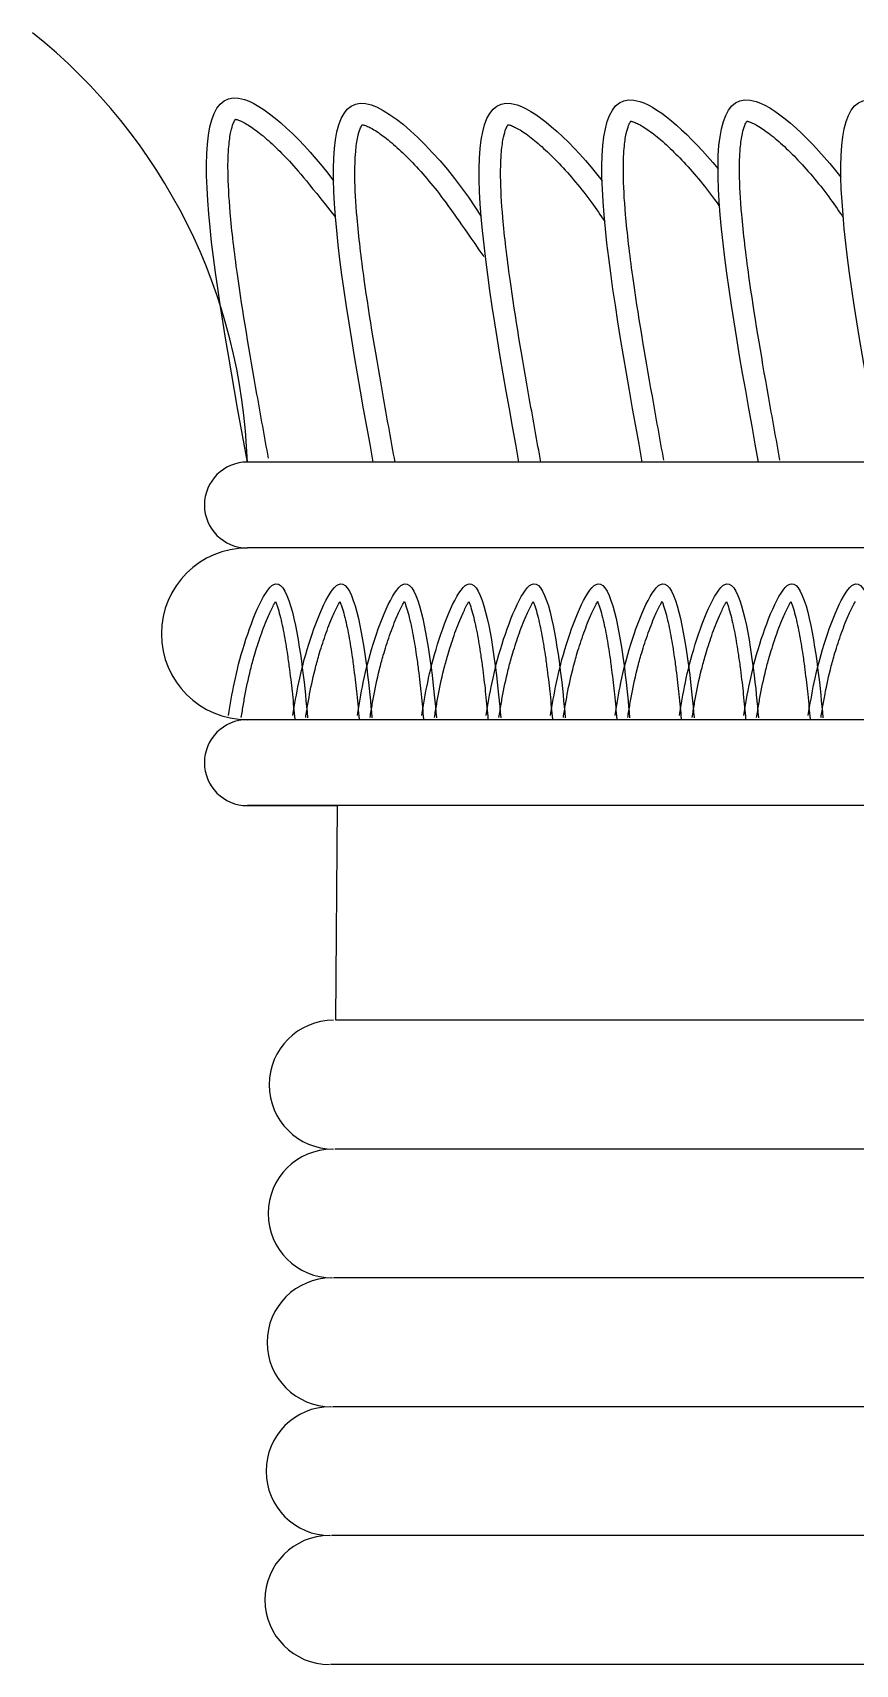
# Model space of a CAD drawing. Extents: x 15151 to 53333, y -36484 to -6005.
# Drawn here: x 43856.6 to 43969.3, y -11179.7 to -10956.3 of the extents above; entities that cross this region are included whole.
import ezdxf

# ---------------------------------------------------------------- set-up
doc = ezdxf.new("R2010")
doc.units = 0
doc.header["$MEASUREMENT"] = 0
doc.layers.add('3', color=3, linetype='CONTINUOUS')
doc.layers.add('4', color=4, linetype='CONTINUOUS')

# ---------------------------------------------------------------- blocks, each defined once
blk = doc.blocks.new('A$C79132812')
at = {"layer": '3'}
for p, q in [((649.76, 6018.54), (249.76, 6018.54)), ((649.76, 5998.54), (249.76, 5998.54)), ((649.76, 5958.54), (249.76, 5958.54)), ((649.76, 5938.54), (249.76, 5938.54)), ((629.66, 5888.54), (270.34, 5888.54)), ((629.91, 5858.54), (270.09, 5858.54)), ((630.15, 5828.54), (269.85, 5828.54)), ((630.4, 5798.54), (269.6, 5798.54)), ((630.65, 5768.54), (269.35, 5768.54)), ((630.89, 5738.54), (269.11, 5738.54))]:
    blk.add_line(p, q, dxfattribs=at)
for points, knots in [([(249.76, 6018.54), (241.63, 6063.33), (230.68, 6123.72), (262.87, 6093.33), (269.81, 6084.07)], [0, 0, 0, 0, 84.435446, 113.851354, 113.851354, 113.851354, 113.851354]), ([(279.07, 6018.54), (271.03, 6062.91), (259.76, 6126.09), (296.72, 6087.79), (304.21, 6075.71)], [0.789354, 0.789354, 0.789354, 0.789354, 84.435446, 121.164226, 121.164226, 121.164226, 121.164226]), ([(313.01, 6018.54), (304.97, 6062.91), (294.51, 6121.56), (325.61, 6092.77), (332.35, 6084.05)], [0.789354, 0.789354, 0.789354, 0.789354, 84.435446, 112.529313, 112.529313, 112.529313, 112.529313]), ([(341.73, 6018.54), (333.64, 6063.18), (323.15, 6121.36), (353, 6094.65), (359.35, 6086.83)], [0.283846, 0.283846, 0.283846, 0.283846, 84.435446, 110.374159, 110.374159, 110.374159, 110.374159]), ([(368.78, 6018.54), (360.68, 6063.18), (349.99, 6122.49), (381.23, 6093.57), (387.97, 6084.86)], [0.283846, 0.283846, 0.283846, 0.283846, 84.435446, 112.524108, 112.524108, 112.524108, 112.524108]), ([(397.37, 6018.54), (389.28, 6063.18), (377.55, 6128.22), (421.94, 6081.12), (429.54, 6062.43), (431.25, 6056.51)], [0.283846, 0.283846, 0.283846, 0.283846, 84.435446, 123.354252, 141.499175, 141.499175, 141.499175, 141.499175]), ([(254.68, 6019.43), (253.77, 6024.42), (252.87, 6029.41), (250.26, 6044.13), (248.66, 6053.65), (246.73, 6067.44), (246.15, 6072.28), (245.47, 6080.2), (245.29, 6083.44), (245.23, 6088.44), (245.29, 6090.37), (245.56, 6093.37), (245.72, 6094.53), (246.1, 6096.26), (246.29, 6096.9), (246.63, 6097.77), (246.78, 6098.05), (246.93, 6098.29), (246.96, 6098.33), (246.98, 6098.37)], [0, 0, 0, 0, 9.407699, 9.407699, 28.223096, 28.223096, 39.463325, 39.463325, 48.484756, 48.484756, 55.250939, 55.250939, 60.629219, 60.629219, 64.999953, 64.999953, 68.551696, 68.551696, 69.592514, 69.592514, 69.592514, 69.592514]), ([(246.98, 6098.37), (247.04, 6098.36), (247.12, 6098.34), (247.39, 6098.28), (247.64, 6098.2), (248.27, 6097.95), (248.64, 6097.77), (249.85, 6097.11), (250.8, 6096.5), (252.85, 6094.97), (253.96, 6094.06), (256.25, 6091.98), (257.44, 6090.81), (261.06, 6087.03), (263.52, 6084.13), (270.17, 6075.67)], [81.706157, 81.706157, 81.706157, 81.706157, 83.03985, 83.03985, 85.707235, 85.707235, 88.37462, 88.37462, 93.462016, 93.462016, 98.549411, 98.549411, 103.636807, 103.636807, 113.851354, 113.851354, 113.851354, 113.851354]), ([(284.15, 6018.54), (283.27, 6023.41), (282.39, 6028.27), (279.8, 6042.88), (278.2, 6052.39), (276.27, 6066.18), (275.69, 6071.03), (275.01, 6078.94), (274.83, 6082.18), (274.77, 6087.18), (274.84, 6089.12), (275.1, 6092.11), (275.26, 6093.27), (275.64, 6095), (275.83, 6095.64), (276.17, 6096.51), (276.32, 6096.8), (276.47, 6097.03), (276.5, 6097.07), (276.52, 6097.11)], [0.228524, 0.228524, 0.228524, 0.228524, 9.407699, 9.407699, 28.223096, 28.223096, 39.463325, 39.463325, 48.484756, 48.484756, 55.250939, 55.250939, 60.629219, 60.629219, 64.999953, 64.999953, 68.551696, 68.551696, 69.592514, 69.592514, 69.592514, 69.592514]), ([(276.52, 6097.11), (276.58, 6097.1), (276.66, 6097.09), (276.93, 6097.02), (277.18, 6096.95), (277.81, 6096.69), (278.19, 6096.51), (279.4, 6095.85), (280.35, 6095.24), (282.4, 6093.71), (283.51, 6092.79), (285.81, 6090.7), (287.01, 6089.54), (290.76, 6085.61), (293.35, 6082.52), (297.25, 6077.24), (298.67, 6075.16), (304.79, 6066.44)], [81.706157, 81.706157, 81.706157, 81.706157, 83.043496, 83.043496, 85.718172, 85.718172, 88.392849, 88.392849, 93.484871, 93.484871, 98.576894, 98.576894, 103.668916, 103.668916, 114.456403, 114.456403, 121.164226, 121.164226, 121.164226, 121.164226]), ([(318.09, 6018.54), (317.21, 6023.41), (316.33, 6028.27), (313.74, 6042.88), (312.14, 6052.39), (310.21, 6066.18), (309.63, 6071.03), (308.95, 6078.94), (308.77, 6082.18), (308.71, 6087.18), (308.78, 6089.12), (309.04, 6092.11), (309.2, 6093.27), (309.58, 6095), (309.77, 6095.64), (310.11, 6096.51), (310.26, 6096.8), (310.41, 6097.03), (310.44, 6097.07), (310.46, 6097.11)], [0.228524, 0.228524, 0.228524, 0.228524, 9.407699, 9.407699, 28.223096, 28.223096, 39.463325, 39.463325, 48.484756, 48.484756, 55.250939, 55.250939, 60.629219, 60.629219, 64.999953, 64.999953, 68.551696, 68.551696, 69.592514, 69.592514, 69.592514, 69.592514]), ([(310.46, 6097.11), (310.52, 6097.1), (310.6, 6097.09), (310.89, 6097.02), (311.14, 6096.94), (311.79, 6096.67), (312.18, 6096.48), (313.43, 6095.8), (314.39, 6095.17), (316.47, 6093.6), (317.59, 6092.67), (319.92, 6090.54), (321.12, 6089.36), (324.91, 6085.36), (327.53, 6082.22), (331, 6077.49), (332.01, 6076.03), (332.96, 6074.56)], [81.706157, 81.706157, 81.706157, 81.706157, 83.073119, 83.073119, 85.807042, 85.807042, 88.540964, 88.540964, 93.670681, 93.670681, 98.800397, 98.800397, 103.930114, 103.930114, 114.835133, 114.835133, 119.569285, 119.569285, 119.569285, 119.569285]), ([(346.74, 6018.98), (345.83, 6023.97), (344.93, 6028.96), (342.32, 6043.68), (340.71, 6053.19), (338.79, 6066.99), (338.21, 6071.83), (337.52, 6079.75), (337.34, 6082.98), (337.29, 6087.99), (337.35, 6089.92), (337.61, 6092.91), (337.78, 6094.07), (338.15, 6095.81), (338.35, 6096.45), (338.69, 6097.32), (338.84, 6097.6), (338.98, 6097.84), (339.01, 6097.88), (339.04, 6097.91)], [0, 0, 0, 0, 9.407699, 9.407699, 28.223096, 28.223096, 39.463325, 39.463325, 48.484756, 48.484756, 55.250939, 55.250939, 60.629219, 60.629219, 64.999953, 64.999953, 68.551696, 68.551696, 69.592514, 69.592514, 69.592514, 69.592514]), ([(339.04, 6097.91), (339.1, 6097.91), (339.18, 6097.89), (339.46, 6097.82), (339.72, 6097.74), (340.37, 6097.48), (340.76, 6097.29), (342, 6096.6), (342.96, 6095.98), (345.05, 6094.41), (346.17, 6093.47), (348.49, 6091.35), (349.7, 6090.16), (353.49, 6086.17), (356.11, 6083.02), (358.93, 6079.18), (359.32, 6078.63), (359.71, 6078.07)], [81.706157, 81.706157, 81.706157, 81.706157, 83.073119, 83.073119, 85.807042, 85.807042, 88.540964, 88.540964, 93.670681, 93.670681, 98.800397, 98.800397, 103.930114, 103.930114, 114.835133, 114.835133, 116.647403, 116.647403, 116.647403, 116.647403]), ([(373.78, 6018.98), (372.88, 6023.97), (371.97, 6028.96), (369.36, 6043.68), (367.76, 6053.19), (365.83, 6066.99), (365.26, 6071.83), (364.57, 6079.75), (364.39, 6082.98), (364.34, 6087.99), (364.4, 6089.92), (364.66, 6092.91), (364.83, 6094.07), (365.2, 6095.81), (365.39, 6096.45), (365.73, 6097.32), (365.88, 6097.6), (366.03, 6097.84), (366.06, 6097.88), (366.09, 6097.91)], [0, 0, 0, 0, 9.407699, 9.407699, 28.223096, 28.223096, 39.463325, 39.463325, 48.484756, 48.484756, 55.250939, 55.250939, 60.629219, 60.629219, 64.999953, 64.999953, 68.551696, 68.551696, 69.592514, 69.592514, 69.592514, 69.592514]), ([(366.09, 6097.91), (366.15, 6097.91), (366.23, 6097.89), (366.51, 6097.82), (366.77, 6097.74), (367.42, 6097.48), (367.81, 6097.29), (369.05, 6096.6), (370.01, 6095.98), (372.09, 6094.41), (373.21, 6093.47), (375.54, 6091.35), (376.74, 6090.16), (380.54, 6086.17), (383.16, 6083.02), (386.6, 6078.33), (387.58, 6076.9), (388.51, 6075.47)], [81.706157, 81.706157, 81.706157, 81.706157, 83.073119, 83.073119, 85.807042, 85.807042, 88.540964, 88.540964, 93.670681, 93.670681, 98.800397, 98.800397, 103.930114, 103.930114, 114.835133, 114.835133, 119.459677, 119.459677, 119.459677, 119.459677]), ([(248.34, 5959.08), (248.42, 5959.6), (248.51, 5960.11), (248.76, 5961.65), (248.93, 5962.67), (249.5, 5965.79), (249.93, 5967.93), (250.79, 5971.31), (251.08, 5972.4), (251.63, 5974.27), (251.86, 5975.03), (252.36, 5976.58), (252.62, 5977.37), (253.45, 5979.75), (254.05, 5981.32), (255.08, 5983.67), (255.49, 5984.53), (256.04, 5985.54), (256.19, 5985.81), (256.33, 5986.05)], [0, 0, 0, 0, 1.754014, 1.754014, 5.262043, 5.262043, 12.2781, 12.2781, 15.43793, 15.43793, 17.46668, 17.46668, 19.495431, 19.495431, 23.552933, 23.552933, 26.263844, 26.263844, 27.31822, 27.31822, 27.31822, 27.31822]), ([(256.33, 5986.05), (256.43, 5985.81), (256.52, 5985.55), (256.81, 5984.71), (257.01, 5984.07), (257.57, 5982), (257.92, 5980.41), (258.56, 5977.08), (258.84, 5975.33), (259.27, 5972.48), (259.42, 5971.34), (259.84, 5968.11), (260.06, 5966.22), (260.45, 5962.42), (260.62, 5960.56), (260.78, 5958.69)], [39.631705, 39.631705, 39.631705, 39.631705, 40.627399, 40.627399, 42.618788, 42.618788, 46.610712, 46.610712, 50.602636, 50.602636, 53.332928, 53.332928, 58.793514, 58.793514, 65.0911, 65.0911, 65.0911, 65.0911]), ([(263.34, 5959.08), (263.42, 5959.6), (263.51, 5960.11), (263.76, 5961.65), (263.93, 5962.67), (264.5, 5965.79), (264.93, 5967.93), (265.79, 5971.31), (266.08, 5972.4), (266.63, 5974.27), (266.86, 5975.03), (267.36, 5976.58), (267.62, 5977.37), (268.45, 5979.75), (269.05, 5981.32), (270.08, 5983.67), (270.49, 5984.53), (271.04, 5985.54), (271.19, 5985.81), (271.33, 5986.05)], [0, 0, 0, 0, 1.754014, 1.754014, 5.262043, 5.262043, 12.2781, 12.2781, 15.43793, 15.43793, 17.46668, 17.46668, 19.495431, 19.495431, 23.552933, 23.552933, 26.263844, 26.263844, 27.31822, 27.31822, 27.31822, 27.31822]), ([(271.33, 5986.05), (271.43, 5985.81), (271.52, 5985.55), (271.81, 5984.71), (272.01, 5984.07), (272.57, 5982), (272.92, 5980.41), (273.56, 5977.08), (273.84, 5975.33), (274.27, 5972.48), (274.42, 5971.34), (274.84, 5968.11), (275.06, 5966.22), (275.45, 5962.42), (275.62, 5960.56), (275.78, 5958.69)], [39.631705, 39.631705, 39.631705, 39.631705, 40.627399, 40.627399, 42.618788, 42.618788, 46.610712, 46.610712, 50.602636, 50.602636, 53.332928, 53.332928, 58.793514, 58.793514, 65.0911, 65.0911, 65.0911, 65.0911]), ([(278.34, 5959.08), (278.42, 5959.6), (278.51, 5960.11), (278.76, 5961.65), (278.93, 5962.67), (279.5, 5965.79), (279.93, 5967.93), (280.79, 5971.31), (281.08, 5972.4), (281.63, 5974.27), (281.86, 5975.03), (282.36, 5976.58), (282.62, 5977.37), (283.45, 5979.75), (284.05, 5981.32), (285.08, 5983.67), (285.49, 5984.53), (286.04, 5985.54), (286.19, 5985.81), (286.33, 5986.05)], [0, 0, 0, 0, 1.754014, 1.754014, 5.262043, 5.262043, 12.2781, 12.2781, 15.43793, 15.43793, 17.46668, 17.46668, 19.495431, 19.495431, 23.552933, 23.552933, 26.263844, 26.263844, 27.31822, 27.31822, 27.31822, 27.31822]), ([(286.33, 5986.05), (286.43, 5985.81), (286.52, 5985.55), (286.81, 5984.71), (287.01, 5984.07), (287.57, 5982), (287.92, 5980.41), (288.56, 5977.08), (288.84, 5975.33), (289.27, 5972.48), (289.42, 5971.34), (289.84, 5968.11), (290.06, 5966.22), (290.45, 5962.42), (290.62, 5960.56), (290.78, 5958.69)], [39.631705, 39.631705, 39.631705, 39.631705, 40.627399, 40.627399, 42.618788, 42.618788, 46.610712, 46.610712, 50.602636, 50.602636, 53.332928, 53.332928, 58.793514, 58.793514, 65.0911, 65.0911, 65.0911, 65.0911]), ([(293.34, 5959.08), (293.42, 5959.6), (293.51, 5960.11), (293.76, 5961.65), (293.93, 5962.67), (294.5, 5965.79), (294.93, 5967.93), (295.79, 5971.31), (296.08, 5972.4), (296.63, 5974.27), (296.86, 5975.03), (297.36, 5976.58), (297.62, 5977.37), (298.45, 5979.75), (299.05, 5981.32), (300.08, 5983.67), (300.49, 5984.53), (301.04, 5985.54), (301.19, 5985.81), (301.33, 5986.05)], [0, 0, 0, 0, 1.754014, 1.754014, 5.262043, 5.262043, 12.2781, 12.2781, 15.43793, 15.43793, 17.46668, 17.46668, 19.495431, 19.495431, 23.552933, 23.552933, 26.263844, 26.263844, 27.31822, 27.31822, 27.31822, 27.31822]), ([(301.33, 5986.05), (301.43, 5985.81), (301.52, 5985.55), (301.81, 5984.71), (302.01, 5984.07), (302.57, 5982), (302.92, 5980.41), (303.56, 5977.08), (303.84, 5975.33), (304.27, 5972.48), (304.42, 5971.34), (304.84, 5968.11), (305.06, 5966.22), (305.45, 5962.42), (305.62, 5960.56), (305.78, 5958.69)], [39.631705, 39.631705, 39.631705, 39.631705, 40.627399, 40.627399, 42.618788, 42.618788, 46.610712, 46.610712, 50.602636, 50.602636, 53.332928, 53.332928, 58.793514, 58.793514, 65.0911, 65.0911, 65.0911, 65.0911]), ([(308.34, 5959.08), (308.42, 5959.6), (308.51, 5960.11), (308.76, 5961.65), (308.93, 5962.67), (309.5, 5965.79), (309.93, 5967.93), (310.79, 5971.31), (311.08, 5972.4), (311.63, 5974.27), (311.86, 5975.03), (312.36, 5976.58), (312.62, 5977.37), (313.45, 5979.75), (314.05, 5981.32), (315.08, 5983.67), (315.49, 5984.53), (316.04, 5985.54), (316.19, 5985.81), (316.33, 5986.05)], [0, 0, 0, 0, 1.754014, 1.754014, 5.262043, 5.262043, 12.2781, 12.2781, 15.43793, 15.43793, 17.46668, 17.46668, 19.495431, 19.495431, 23.552933, 23.552933, 26.263844, 26.263844, 27.31822, 27.31822, 27.31822, 27.31822]), ([(316.33, 5986.05), (316.43, 5985.81), (316.52, 5985.55), (316.81, 5984.71), (317.01, 5984.07), (317.57, 5982), (317.92, 5980.41), (318.56, 5977.08), (318.84, 5975.33), (319.27, 5972.48), (319.42, 5971.34), (319.84, 5968.11), (320.06, 5966.22), (320.45, 5962.42), (320.62, 5960.56), (320.78, 5958.69)], [39.631705, 39.631705, 39.631705, 39.631705, 40.627399, 40.627399, 42.618788, 42.618788, 46.610712, 46.610712, 50.602636, 50.602636, 53.332928, 53.332928, 58.793514, 58.793514, 65.0911, 65.0911, 65.0911, 65.0911]), ([(323.34, 5959.08), (323.42, 5959.6), (323.51, 5960.11), (323.76, 5961.65), (323.93, 5962.67), (324.5, 5965.79), (324.93, 5967.93), (325.79, 5971.31), (326.08, 5972.4), (326.63, 5974.27), (326.86, 5975.03), (327.36, 5976.58), (327.62, 5977.37), (328.45, 5979.75), (329.05, 5981.32), (330.08, 5983.67), (330.49, 5984.53), (331.04, 5985.54), (331.19, 5985.81), (331.33, 5986.05)], [0, 0, 0, 0, 1.754014, 1.754014, 5.262043, 5.262043, 12.2781, 12.2781, 15.43793, 15.43793, 17.46668, 17.46668, 19.495431, 19.495431, 23.552933, 23.552933, 26.263844, 26.263844, 27.31822, 27.31822, 27.31822, 27.31822]), ([(331.33, 5986.05), (331.43, 5985.81), (331.52, 5985.55), (331.81, 5984.71), (332.01, 5984.07), (332.57, 5982), (332.92, 5980.41), (333.56, 5977.08), (333.84, 5975.33), (334.27, 5972.48), (334.42, 5971.34), (334.84, 5968.11), (335.06, 5966.22), (335.45, 5962.42), (335.62, 5960.56), (335.78, 5958.69)], [39.631705, 39.631705, 39.631705, 39.631705, 40.627399, 40.627399, 42.618788, 42.618788, 46.610712, 46.610712, 50.602636, 50.602636, 53.332928, 53.332928, 58.793514, 58.793514, 65.0911, 65.0911, 65.0911, 65.0911]), ([(338.34, 5959.08), (338.42, 5959.6), (338.51, 5960.11), (338.76, 5961.65), (338.93, 5962.67), (339.5, 5965.79), (339.93, 5967.93), (340.79, 5971.31), (341.08, 5972.4), (341.63, 5974.27), (341.86, 5975.03), (342.36, 5976.58), (342.62, 5977.37), (343.45, 5979.75), (344.05, 5981.32), (345.08, 5983.67), (345.49, 5984.53), (346.04, 5985.54), (346.19, 5985.81), (346.33, 5986.05)], [0, 0, 0, 0, 1.754014, 1.754014, 5.262043, 5.262043, 12.2781, 12.2781, 15.43793, 15.43793, 17.46668, 17.46668, 19.495431, 19.495431, 23.552933, 23.552933, 26.263844, 26.263844, 27.31822, 27.31822, 27.31822, 27.31822]), ([(346.33, 5986.05), (346.43, 5985.81), (346.52, 5985.55), (346.81, 5984.71), (347.01, 5984.07), (347.57, 5982), (347.92, 5980.41), (348.56, 5977.08), (348.84, 5975.33), (349.27, 5972.48), (349.42, 5971.34), (349.84, 5968.11), (350.06, 5966.22), (350.45, 5962.42), (350.62, 5960.56), (350.78, 5958.69)], [39.631705, 39.631705, 39.631705, 39.631705, 40.627399, 40.627399, 42.618788, 42.618788, 46.610712, 46.610712, 50.602636, 50.602636, 53.332928, 53.332928, 58.793514, 58.793514, 65.0911, 65.0911, 65.0911, 65.0911]), ([(353.34, 5959.08), (353.42, 5959.6), (353.51, 5960.11), (353.76, 5961.65), (353.93, 5962.67), (354.5, 5965.79), (354.93, 5967.93), (355.79, 5971.31), (356.08, 5972.4), (356.63, 5974.27), (356.86, 5975.03), (357.36, 5976.58), (357.62, 5977.37), (358.45, 5979.75), (359.05, 5981.32), (360.08, 5983.67), (360.49, 5984.53), (361.04, 5985.54), (361.19, 5985.81), (361.33, 5986.05)], [0, 0, 0, 0, 1.754014, 1.754014, 5.262043, 5.262043, 12.2781, 12.2781, 15.43793, 15.43793, 17.46668, 17.46668, 19.495431, 19.495431, 23.552933, 23.552933, 26.263844, 26.263844, 27.31822, 27.31822, 27.31822, 27.31822]), ([(361.33, 5986.05), (361.43, 5985.81), (361.52, 5985.55), (361.81, 5984.71), (362.01, 5984.07), (362.57, 5982), (362.92, 5980.41), (363.56, 5977.08), (363.84, 5975.33), (364.27, 5972.48), (364.42, 5971.34), (364.84, 5968.11), (365.06, 5966.22), (365.45, 5962.42), (365.62, 5960.56), (365.78, 5958.69)], [39.631705, 39.631705, 39.631705, 39.631705, 40.627399, 40.627399, 42.618788, 42.618788, 46.610712, 46.610712, 50.602636, 50.602636, 53.332928, 53.332928, 58.793514, 58.793514, 65.0911, 65.0911, 65.0911, 65.0911]), ([(368.34, 5959.08), (368.42, 5959.6), (368.51, 5960.11), (368.76, 5961.65), (368.93, 5962.67), (369.5, 5965.79), (369.93, 5967.93), (370.79, 5971.31), (371.08, 5972.4), (371.63, 5974.27), (371.86, 5975.03), (372.36, 5976.58), (372.62, 5977.37), (373.45, 5979.75), (374.05, 5981.32), (375.08, 5983.67), (375.49, 5984.53), (376.04, 5985.54), (376.19, 5985.81), (376.33, 5986.05)], [0, 0, 0, 0, 1.754014, 1.754014, 5.262043, 5.262043, 12.2781, 12.2781, 15.43793, 15.43793, 17.46668, 17.46668, 19.495431, 19.495431, 23.552933, 23.552933, 26.263844, 26.263844, 27.31822, 27.31822, 27.31822, 27.31822]), ([(376.33, 5986.05), (376.43, 5985.81), (376.52, 5985.55), (376.81, 5984.71), (377.01, 5984.07), (377.57, 5982), (377.92, 5980.41), (378.56, 5977.08), (378.84, 5975.33), (379.27, 5972.48), (379.42, 5971.34), (379.84, 5968.11), (380.06, 5966.22), (380.45, 5962.42), (380.62, 5960.56), (380.78, 5958.69)], [39.631705, 39.631705, 39.631705, 39.631705, 40.627399, 40.627399, 42.618788, 42.618788, 46.610712, 46.610712, 50.602636, 50.602636, 53.332928, 53.332928, 58.793514, 58.793514, 65.0911, 65.0911, 65.0911, 65.0911]), ([(383.34, 5959.08), (383.42, 5959.6), (383.51, 5960.11), (383.76, 5961.65), (383.93, 5962.67), (384.5, 5965.79), (384.93, 5967.93), (385.79, 5971.31), (386.08, 5972.4), (386.63, 5974.27), (386.86, 5975.03), (387.36, 5976.58), (387.62, 5977.37), (388.45, 5979.75), (389.05, 5981.32), (390.08, 5983.67), (390.49, 5984.53), (391.04, 5985.54), (391.19, 5985.81), (391.33, 5986.05)], [0, 0, 0, 0, 1.754014, 1.754014, 5.262043, 5.262043, 12.2781, 12.2781, 15.43793, 15.43793, 17.46668, 17.46668, 19.495431, 19.495431, 23.552933, 23.552933, 26.263844, 26.263844, 27.31822, 27.31822, 27.31822, 27.31822])]:
    blk.add_open_spline(points, degree=3, knots=knots, dxfattribs=at)
for points in [[(245.38, 5959.56), (249.06, 5976.11), (256.41, 5990.2), (262.55, 5970.59), (263.77, 5958.95)], [(260.38, 5959.56), (264.06, 5976.11), (271.41, 5990.2), (277.55, 5970.59), (278.77, 5958.95)], [(275.38, 5959.56), (279.06, 5976.11), (286.41, 5990.2), (292.55, 5970.59), (293.77, 5958.95)], [(290.38, 5959.56), (294.06, 5976.11), (301.41, 5990.2), (307.55, 5970.59), (308.77, 5958.95)], [(305.38, 5959.56), (309.06, 5976.11), (316.41, 5990.2), (322.55, 5970.59), (323.77, 5958.95)], [(320.38, 5959.56), (324.06, 5976.11), (331.41, 5990.2), (337.55, 5970.59), (338.77, 5958.95)], [(335.38, 5959.56), (339.06, 5976.11), (346.41, 5990.2), (352.55, 5970.59), (353.77, 5958.95)], [(350.38, 5959.56), (354.06, 5976.11), (361.41, 5990.2), (367.55, 5970.59), (368.77, 5958.95)], [(365.38, 5959.56), (369.06, 5976.11), (376.41, 5990.2), (382.55, 5970.59), (383.77, 5958.95)], [(380.38, 5959.56), (384.06, 5976.11), (391.41, 5990.2), (397.55, 5970.59), (398.77, 5958.95)]]:
    blk.add_spline(points, degree=3, dxfattribs=at)
at = {"layer": '4'}
for p in [(249.76, 5938.54), (270.34, 5888.54)]:
    blk.add_line(p, (270.75, 5938.54), dxfattribs=at)
for centre, radius, start, end in [((116.4, 6014.36), 133.42, 1.7951, 51.335), ((249.76, 6008.54), 10, 90, 270), ((249.76, 5978.54), 20, 90, 270), ((249.76, 5948.54), 10, 90, 270), ((269.85, 5873.54), 15, 90, 270), ((269.6, 5843.54), 15, 90, 270), ((269.35, 5813.54), 15, 90, 270), ((269.11, 5783.54), 15, 90, 270), ((268.86, 5753.54), 15, 90, 270)]:
    blk.add_arc(centre, radius, start, end, dxfattribs=at)

msp = doc.modelspace()

# ---------------------------------------------------------------- block references
at = {"layer": '3', "xscale": 0.588, "yscale": 0.588, "zscale": 0.588}
msp.add_blockref('A$C79132812', (43739.18, -14553.96), dxfattribs=at)

doc.saveas('drawing.dxf')
